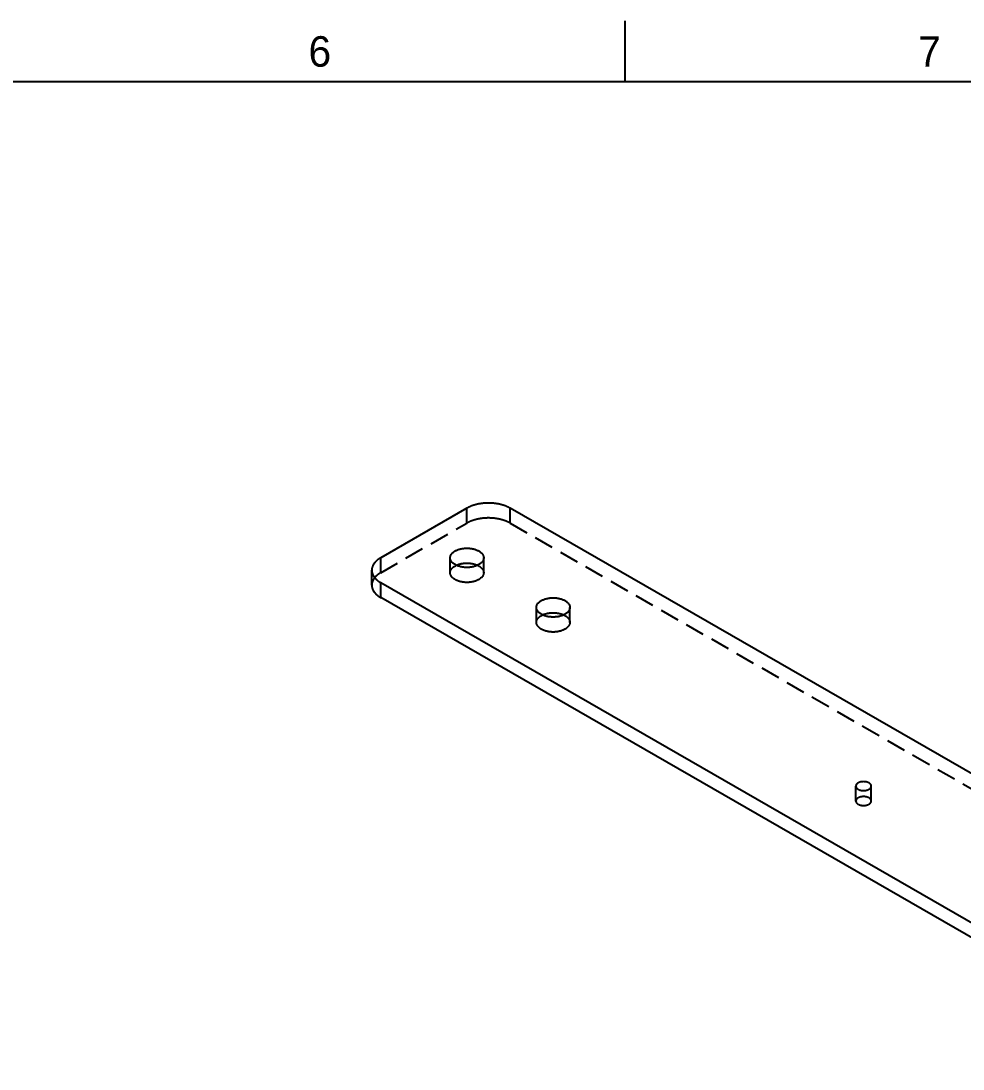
# Model space of a CAD drawing. Extents: x 0 to 840, y 0 to 594.
# Drawn here: x 531 to 685.5, y 412 to 584 of the extents above; entities that cross this region are included whole.
import ezdxf
from ezdxf.enums import TextEntityAlignment as Align

# ---------------------------------------------------------------- set-up
doc = ezdxf.new("R2010")
doc.units = 0
doc.linetypes.add('HIDDEN2', pattern=[4.7625, 3.175, -1.5875])
doc.layers.get('0').update_dxf_attribs({"linetype": 'CONTINUOUS'})
for name, color, linetype in [('BORDER', 7, 'CONTINUOUS'), ('TITLEBLOCK', 7, 'CONTINUOUS'), ('可視', 7, 'CONTINUOUS'), ('狭い可視', 7, 'CONTINUOUS'), ('狭い隠線', 7, 'HIDDEN2'), ('隠線処理', 7, 'HIDDEN2')]:
    doc.layers.add(name, color=color, linetype=linetype)
doc.styles.add('FUSIONTITLE', font='txt')

# ---------------------------------------------------------------- blocks, each defined once
blk = doc.blocks.new('CUSTOMOBJECTSINVIEWPORT7_0')
at = {"layer": '可視', "extrusion": (-0.707107, -0.407196, 0.578093)}
for p, q in [((604.157, 504.055), (590.015, 495.911)), ((745.579, 426.688), (611.228, 504.055)), ((588.551, 491.422), (588.551, 493.875)), ((590.015, 491.839), (724.366, 414.472)), ((724.366, 412.019), (590.015, 489.386))]:
    blk.add_line(p, q, dxfattribs=at)
at = {"layer": '可視'}
for points in [[(611.228, 504.055, 0), (611.185, 504.08, 0), (611.141, 504.104, 0), (611.096, 504.128, 0), (611.051, 504.152, 0), (611.005, 504.176, 0), (610.959, 504.199, 0), (610.912, 504.222, 0), (610.865, 504.245, 0), (610.817, 504.267, 0), (610.769, 504.289, 0), (610.72, 504.31, 0), (610.671, 504.332, 0), (610.622, 504.352, 0), (610.572, 504.373, 0), (610.522, 504.393, 0), (610.471, 504.413, 0), (610.42, 504.432, 0), (610.368, 504.451, 0), (610.316, 504.47, 0), (610.263, 504.488, 0), (610.211, 504.506, 0), (610.157, 504.524, 0), (610.104, 504.541, 0), (610.05, 504.558, 0), (609.996, 504.575, 0), (609.941, 504.591, 0), (609.886, 504.606, 0), (609.831, 504.622, 0), (609.775, 504.637, 0), (609.719, 504.651, 0), (609.663, 504.665, 0), (609.606, 504.679, 0), (609.549, 504.692, 0), (609.492, 504.705, 0), (609.435, 504.718, 0), (609.377, 504.73, 0), (609.319, 504.742, 0), (609.261, 504.753, 0), (609.203, 504.764, 0), (609.144, 504.774, 0), (609.085, 504.784, 0), (609.026, 504.794, 0), (608.967, 504.803, 0), (608.908, 504.812, 0), (608.848, 504.82, 0), (608.788, 504.828, 0), (608.728, 504.836, 0), (608.668, 504.843, 0), (608.608, 504.849, 0), (608.548, 504.856, 0), (608.487, 504.862, 0), (608.427, 504.867, 0), (608.366, 504.872, 0), (608.305, 504.876, 0), (608.244, 504.881, 0), (608.183, 504.884, 0), (608.122, 504.888, 0), (608.061, 504.89, 0), (608, 504.893, 0), (607.938, 504.895, 0), (607.877, 504.896, 0), (607.816, 504.897, 0), (607.754, 504.898, 0), (607.693, 504.898, 0), (607.632, 504.898, 0), (607.57, 504.897, 0), (607.509, 504.896, 0), (607.448, 504.895, 0), (607.386, 504.893, 0), (607.325, 504.89, 0), (607.264, 504.888, 0), (607.203, 504.884, 0), (607.142, 504.881, 0), (607.081, 504.876, 0), (607.02, 504.872, 0), (606.959, 504.867, 0), (606.899, 504.862, 0), (606.838, 504.856, 0), (606.778, 504.849, 0), (606.717, 504.843, 0), (606.657, 504.836, 0), (606.597, 504.828, 0), (606.538, 504.82, 0), (606.478, 504.812, 0), (606.419, 504.803, 0), (606.359, 504.794, 0), (606.3, 504.784, 0), (606.241, 504.774, 0), (606.183, 504.764, 0), (606.124, 504.753, 0), (606.066, 504.742, 0), (606.008, 504.73, 0), (605.951, 504.718, 0), (605.893, 504.705, 0), (605.836, 504.692, 0), (605.779, 504.679, 0), (605.723, 504.665, 0), (605.667, 504.651, 0), (605.611, 504.637, 0), (605.555, 504.622, 0), (605.5, 504.606, 0), (605.445, 504.591, 0), (605.39, 504.575, 0), (605.336, 504.558, 0), (605.282, 504.541, 0), (605.228, 504.524, 0), (605.175, 504.506, 0), (605.122, 504.488, 0), (605.07, 504.47, 0), (605.018, 504.451, 0), (604.966, 504.432, 0), (604.915, 504.413, 0), (604.864, 504.393, 0), (604.814, 504.373, 0), (604.764, 504.352, 0), (604.714, 504.332, 0), (604.665, 504.31, 0), (604.617, 504.289, 0), (604.569, 504.267, 0), (604.521, 504.245, 0), (604.474, 504.222, 0), (604.427, 504.199, 0), (604.381, 504.176, 0), (604.335, 504.152, 0), (604.29, 504.128, 0), (604.245, 504.104, 0), (604.201, 504.08, 0), (604.157, 504.055, 0)], [(606.102, 494.791, 0), (606.004, 494.737, 0), (605.902, 494.687, 0), (605.796, 494.639, 0), (605.685, 494.594, 0), (605.571, 494.553, 0), (605.454, 494.514, 0), (605.333, 494.479, 0), (605.21, 494.448, 0), (605.084, 494.42, 0), (604.956, 494.395, 0), (604.826, 494.375, 0), (604.694, 494.358, 0), (604.561, 494.344, 0), (604.427, 494.335, 0), (604.292, 494.329, 0), (604.157, 494.327, 0), (604.022, 494.329, 0), (603.888, 494.335, 0), (603.754, 494.344, 0), (603.621, 494.358, 0), (603.489, 494.375, 0), (603.359, 494.395, 0), (603.231, 494.42, 0), (603.105, 494.448, 0), (602.982, 494.479, 0), (602.861, 494.514, 0), (602.744, 494.553, 0), (602.63, 494.594, 0), (602.519, 494.639, 0), (602.413, 494.687, 0), (602.311, 494.737, 0), (602.213, 494.791, 0), (602.12, 494.847, 0), (602.032, 494.906, 0), (601.949, 494.968, 0), (601.871, 495.031, 0), (601.799, 495.097, 0), (601.732, 495.164, 0), (601.671, 495.234, 0), (601.617, 495.305, 0), (601.568, 495.377, 0), (601.526, 495.451, 0), (601.49, 495.526, 0), (601.46, 495.602, 0), (601.437, 495.679, 0), (601.421, 495.756, 0), (601.411, 495.833, 0), (601.407, 495.911, 0), (601.411, 495.989, 0), (601.421, 496.066, 0), (601.437, 496.143, 0), (601.46, 496.22, 0), (601.49, 496.296, 0), (601.526, 496.371, 0), (601.568, 496.444, 0), (601.617, 496.517, 0), (601.671, 496.588, 0), (601.732, 496.657, 0), (601.799, 496.725, 0), (601.871, 496.791, 0), (601.949, 496.854, 0), (602.032, 496.916, 0), (602.12, 496.974, 0), (602.213, 497.031, 0), (602.311, 497.084, 0), (602.413, 497.135, 0), (602.519, 497.183, 0), (602.63, 497.228, 0), (602.744, 497.269, 0), (602.861, 497.308, 0), (602.982, 497.342, 0), (603.105, 497.374, 0), (603.231, 497.402, 0), (603.359, 497.426, 0), (603.489, 497.447, 0), (603.621, 497.464, 0), (603.754, 497.477, 0), (603.888, 497.487, 0), (604.022, 497.493, 0), (604.157, 497.495, 0), (604.292, 497.493, 0), (604.427, 497.487, 0), (604.561, 497.477, 0), (604.694, 497.464, 0), (604.826, 497.447, 0), (604.956, 497.426, 0), (605.084, 497.402, 0), (605.21, 497.374, 0), (605.333, 497.342, 0), (605.454, 497.308, 0), (605.571, 497.269, 0), (605.685, 497.228, 0), (605.796, 497.183, 0), (605.902, 497.135, 0), (606.004, 497.084, 0), (606.102, 497.031, 0), (606.195, 496.974, 0), (606.283, 496.916, 0), (606.366, 496.854, 0), (606.444, 496.791, 0), (606.516, 496.725, 0), (606.583, 496.657, 0), (606.643, 496.588, 0), (606.698, 496.517, 0), (606.747, 496.444, 0), (606.789, 496.371, 0), (606.825, 496.296, 0), (606.855, 496.22, 0), (606.878, 496.143, 0), (606.894, 496.066, 0), (606.904, 495.989, 0), (606.907, 495.911, 0), (606.904, 495.833, 0), (606.894, 495.756, 0), (606.878, 495.679, 0), (606.855, 495.602, 0), (606.825, 495.526, 0), (606.789, 495.451, 0), (606.747, 495.377, 0), (606.698, 495.305, 0), (606.643, 495.234, 0), (606.583, 495.164, 0), (606.516, 495.097, 0), (606.444, 495.031, 0), (606.366, 494.968, 0), (606.283, 494.906, 0), (606.195, 494.847, 0), (606.102, 494.791, 0)], [(590.015, 495.911, 0), (589.972, 495.886, 0), (589.93, 495.86, 0), (589.887, 495.835, 0), (589.846, 495.809, 0), (589.805, 495.782, 0), (589.765, 495.756, 0), (589.725, 495.729, 0), (589.686, 495.702, 0), (589.647, 495.674, 0), (589.609, 495.646, 0), (589.572, 495.618, 0), (589.535, 495.59, 0), (589.498, 495.562, 0), (589.463, 495.533, 0), (589.428, 495.504, 0), (589.393, 495.475, 0), (589.36, 495.445, 0), (589.326, 495.415, 0), (589.294, 495.385, 0), (589.262, 495.355, 0), (589.231, 495.325, 0), (589.2, 495.294, 0), (589.17, 495.263, 0), (589.141, 495.232, 0), (589.113, 495.201, 0), (589.085, 495.169, 0), (589.057, 495.138, 0), (589.031, 495.106, 0), (589.005, 495.074, 0), (588.98, 495.042, 0), (588.955, 495.009, 0), (588.931, 494.977, 0), (588.908, 494.944, 0), (588.886, 494.911, 0), (588.864, 494.878, 0), (588.843, 494.845, 0), (588.823, 494.812, 0), (588.803, 494.778, 0), (588.784, 494.744, 0), (588.766, 494.711, 0), (588.749, 494.677, 0), (588.732, 494.643, 0), (588.716, 494.609, 0), (588.701, 494.575, 0), (588.686, 494.54, 0), (588.672, 494.506, 0), (588.659, 494.471, 0), (588.647, 494.437, 0), (588.635, 494.402, 0), (588.624, 494.367, 0), (588.614, 494.332, 0), (588.605, 494.297, 0), (588.596, 494.262, 0), (588.588, 494.227, 0), (588.581, 494.192, 0), (588.575, 494.157, 0), (588.569, 494.122, 0), (588.564, 494.087, 0), (588.56, 494.051, 0), (588.557, 494.016, 0), (588.554, 493.981, 0), (588.552, 493.946, 0), (588.551, 493.91, 0), (588.551, 493.875, 0), (588.551, 493.84, 0), (588.552, 493.804, 0), (588.554, 493.769, 0), (588.557, 493.734, 0), (588.56, 493.698, 0), (588.564, 493.663, 0), (588.569, 493.628, 0), (588.575, 493.593, 0), (588.581, 493.558, 0), (588.588, 493.522, 0), (588.596, 493.487, 0), (588.605, 493.452, 0), (588.614, 493.418, 0), (588.624, 493.383, 0), (588.635, 493.348, 0), (588.647, 493.313, 0), (588.659, 493.279, 0), (588.672, 493.244, 0), (588.686, 493.21, 0), (588.701, 493.175, 0), (588.716, 493.141, 0), (588.732, 493.107, 0), (588.749, 493.073, 0), (588.766, 493.039, 0), (588.784, 493.005, 0), (588.803, 492.972, 0), (588.823, 492.938, 0), (588.843, 492.905, 0), (588.864, 492.872, 0), (588.886, 492.839, 0), (588.908, 492.806, 0), (588.931, 492.773, 0), (588.955, 492.74, 0), (588.98, 492.708, 0), (589.005, 492.676, 0), (589.031, 492.644, 0), (589.057, 492.612, 0), (589.085, 492.58, 0), (589.113, 492.549, 0), (589.141, 492.518, 0), (589.17, 492.487, 0), (589.2, 492.456, 0), (589.231, 492.425, 0), (589.262, 492.395, 0), (589.294, 492.364, 0), (589.326, 492.334, 0), (589.36, 492.305, 0), (589.393, 492.275, 0), (589.428, 492.246, 0), (589.463, 492.217, 0), (589.498, 492.188, 0), (589.535, 492.16, 0), (589.572, 492.131, 0), (589.609, 492.103, 0), (589.647, 492.076, 0), (589.686, 492.048, 0), (589.725, 492.021, 0), (589.765, 491.994, 0), (589.805, 491.968, 0), (589.846, 491.941, 0), (589.887, 491.915, 0), (589.93, 491.89, 0), (589.972, 491.864, 0), (590.015, 491.839, 0)], [(602.417, 494.685, 0), (602.44, 494.695, 0), (602.463, 494.706, 0), (602.487, 494.716, 0), (602.51, 494.726, 0), (602.534, 494.736, 0), (602.558, 494.746, 0), (602.582, 494.756, 0), (602.606, 494.766, 0), (602.63, 494.775, 0), (602.655, 494.785, 0), (602.68, 494.794, 0), (602.704, 494.803, 0), (602.73, 494.812, 0), (602.755, 494.82, 0), (602.78, 494.829, 0), (602.806, 494.837, 0), (602.831, 494.846, 0), (602.857, 494.854, 0), (602.883, 494.862, 0), (602.91, 494.869, 0), (602.936, 494.877, 0), (602.962, 494.885, 0), (602.989, 494.892, 0), (603.016, 494.899, 0), (603.042, 494.906, 0), (603.069, 494.913, 0), (603.096, 494.919, 0), (603.124, 494.926, 0), (603.151, 494.932, 0), (603.178, 494.938, 0), (603.206, 494.944, 0), (603.234, 494.95, 0), (603.261, 494.955, 0), (603.289, 494.961, 0), (603.317, 494.966, 0), (603.345, 494.971, 0), (603.374, 494.976, 0), (603.402, 494.981, 0), (603.43, 494.985, 0), (603.459, 494.99, 0), (603.487, 494.994, 0), (603.516, 494.998, 0), (603.544, 495.002, 0), (603.573, 495.006, 0), (603.602, 495.009, 0), (603.631, 495.013, 0), (603.66, 495.016, 0), (603.689, 495.019, 0), (603.718, 495.021, 0), (603.747, 495.024, 0), (603.776, 495.027, 0), (603.805, 495.029, 0), (603.834, 495.031, 0), (603.864, 495.033, 0), (603.893, 495.035, 0), (603.922, 495.036, 0), (603.952, 495.037, 0), (603.981, 495.039, 0), (604.01, 495.04, 0), (604.04, 495.04, 0), (604.069, 495.041, 0), (604.098, 495.041, 0), (604.128, 495.042, 0), (604.157, 495.042, 0), (604.187, 495.042, 0), (604.216, 495.041, 0), (604.246, 495.041, 0), (604.275, 495.04, 0), (604.304, 495.04, 0), (604.334, 495.039, 0), (604.363, 495.037, 0), (604.393, 495.036, 0), (604.422, 495.035, 0), (604.451, 495.033, 0), (604.48, 495.031, 0), (604.51, 495.029, 0), (604.539, 495.027, 0), (604.568, 495.024, 0), (604.597, 495.021, 0), (604.626, 495.019, 0), (604.655, 495.016, 0), (604.684, 495.013, 0), (604.713, 495.009, 0), (604.742, 495.006, 0), (604.77, 495.002, 0), (604.799, 494.998, 0), (604.828, 494.994, 0), (604.856, 494.99, 0), (604.885, 494.985, 0), (604.913, 494.981, 0), (604.941, 494.976, 0), (604.969, 494.971, 0), (604.997, 494.966, 0), (605.025, 494.961, 0), (605.053, 494.955, 0), (605.081, 494.95, 0), (605.109, 494.944, 0), (605.136, 494.938, 0), (605.164, 494.932, 0), (605.191, 494.926, 0), (605.218, 494.919, 0), (605.245, 494.913, 0), (605.272, 494.906, 0), (605.299, 494.899, 0), (605.326, 494.892, 0), (605.352, 494.885, 0), (605.379, 494.877, 0), (605.405, 494.869, 0), (605.431, 494.862, 0), (605.457, 494.854, 0), (605.483, 494.846, 0), (605.509, 494.837, 0), (605.535, 494.829, 0), (605.56, 494.82, 0), (605.585, 494.812, 0), (605.61, 494.803, 0), (605.635, 494.794, 0), (605.66, 494.785, 0), (605.684, 494.775, 0), (605.709, 494.766, 0), (605.733, 494.756, 0), (605.757, 494.746, 0), (605.781, 494.736, 0), (605.805, 494.726, 0), (605.828, 494.716, 0), (605.851, 494.706, 0), (605.874, 494.695, 0), (605.897, 494.685, 0)], [(588.551, 491.422, 0), (588.551, 491.405, 0), (588.551, 491.387, 0), (588.552, 491.369, 0), (588.552, 491.352, 0), (588.553, 491.334, 0), (588.554, 491.316, 0), (588.555, 491.299, 0), (588.557, 491.281, 0), (588.558, 491.263, 0), (588.56, 491.246, 0), (588.562, 491.228, 0), (588.564, 491.21, 0), (588.567, 491.193, 0), (588.569, 491.175, 0), (588.572, 491.158, 0), (588.575, 491.14, 0), (588.578, 491.122, 0), (588.581, 491.105, 0), (588.585, 491.087, 0), (588.588, 491.07, 0), (588.592, 491.052, 0), (588.596, 491.035, 0), (588.6, 491.017, 0), (588.605, 491, 0), (588.609, 490.982, 0), (588.614, 490.965, 0), (588.619, 490.947, 0), (588.624, 490.93, 0), (588.63, 490.913, 0), (588.635, 490.895, 0), (588.641, 490.878, 0), (588.647, 490.861, 0), (588.653, 490.843, 0), (588.659, 490.826, 0), (588.666, 490.809, 0), (588.672, 490.791, 0), (588.679, 490.774, 0), (588.686, 490.757, 0), (588.693, 490.74, 0), (588.701, 490.723, 0), (588.708, 490.706, 0), (588.716, 490.688, 0), (588.724, 490.671, 0), (588.732, 490.654, 0), (588.74, 490.637, 0), (588.749, 490.62, 0), (588.757, 490.603, 0), (588.766, 490.586, 0), (588.775, 490.57, 0), (588.784, 490.553, 0), (588.794, 490.536, 0), (588.803, 490.519, 0), (588.813, 490.502, 0), (588.823, 490.486, 0), (588.833, 490.469, 0), (588.843, 490.452, 0), (588.853, 490.436, 0), (588.864, 490.419, 0), (588.875, 490.403, 0), (588.886, 490.386, 0), (588.897, 490.37, 0), (588.908, 490.353, 0), (588.92, 490.337, 0), (588.931, 490.32, 0), (588.943, 490.304, 0), (588.955, 490.288, 0), (588.967, 490.272, 0), (588.98, 490.255, 0), (588.992, 490.239, 0), (589.005, 490.223, 0), (589.018, 490.207, 0), (589.031, 490.191, 0), (589.044, 490.175, 0), (589.057, 490.159, 0), (589.071, 490.143, 0), (589.085, 490.128, 0), (589.099, 490.112, 0), (589.113, 490.096, 0), (589.127, 490.081, 0), (589.141, 490.065, 0), (589.156, 490.049, 0), (589.17, 490.034, 0), (589.185, 490.018, 0), (589.2, 490.003, 0), (589.216, 489.988, 0), (589.231, 489.972, 0), (589.246, 489.957, 0), (589.262, 489.942, 0), (589.278, 489.927, 0), (589.294, 489.912, 0), (589.31, 489.897, 0), (589.326, 489.882, 0), (589.343, 489.867, 0), (589.36, 489.852, 0), (589.376, 489.837, 0), (589.393, 489.823, 0), (589.411, 489.808, 0), (589.428, 489.793, 0), (589.445, 489.779, 0), (589.463, 489.764, 0), (589.481, 489.75, 0), (589.498, 489.736, 0), (589.517, 489.721, 0), (589.535, 489.707, 0), (589.553, 489.693, 0), (589.572, 489.679, 0), (589.59, 489.665, 0), (589.609, 489.651, 0), (589.628, 489.637, 0), (589.647, 489.623, 0), (589.666, 489.609, 0), (589.686, 489.596, 0), (589.705, 489.582, 0), (589.725, 489.568, 0), (589.745, 489.555, 0), (589.765, 489.542, 0), (589.785, 489.528, 0), (589.805, 489.515, 0), (589.825, 489.502, 0), (589.846, 489.489, 0), (589.867, 489.476, 0), (589.887, 489.463, 0), (589.908, 489.45, 0), (589.93, 489.437, 0), (589.951, 489.424, 0), (589.972, 489.411, 0), (589.994, 489.399, 0), (590.015, 489.386, 0)], [(620.244, 486.647, 0), (620.146, 486.594, 0), (620.044, 486.543, 0), (619.938, 486.495, 0), (619.827, 486.45, 0), (619.713, 486.409, 0), (619.596, 486.37, 0), (619.475, 486.335, 0), (619.352, 486.304, 0), (619.226, 486.276, 0), (619.098, 486.252, 0), (618.968, 486.231, 0), (618.836, 486.214, 0), (618.703, 486.2, 0), (618.569, 486.191, 0), (618.434, 486.185, 0), (618.299, 486.183, 0), (618.165, 486.185, 0), (618.03, 486.191, 0), (617.896, 486.2, 0), (617.763, 486.214, 0), (617.631, 486.231, 0), (617.501, 486.252, 0), (617.373, 486.276, 0), (617.247, 486.304, 0), (617.124, 486.335, 0), (617.003, 486.37, 0), (616.886, 486.409, 0), (616.772, 486.45, 0), (616.661, 486.495, 0), (616.555, 486.543, 0), (616.453, 486.594, 0), (616.355, 486.647, 0), (616.262, 486.703, 0), (616.174, 486.762, 0), (616.091, 486.824, 0), (616.013, 486.887, 0), (615.941, 486.953, 0), (615.874, 487.02, 0), (615.814, 487.09, 0), (615.759, 487.161, 0), (615.71, 487.233, 0), (615.668, 487.307, 0), (615.632, 487.382, 0), (615.602, 487.458, 0), (615.579, 487.535, 0), (615.563, 487.612, 0), (615.553, 487.689, 0), (615.549, 487.767, 0), (615.553, 487.845, 0), (615.563, 487.922, 0), (615.579, 487.999, 0), (615.602, 488.076, 0), (615.632, 488.152, 0), (615.668, 488.227, 0), (615.71, 488.3, 0), (615.759, 488.373, 0), (615.814, 488.444, 0), (615.874, 488.513, 0), (615.941, 488.581, 0), (616.013, 488.647, 0), (616.091, 488.71, 0), (616.174, 488.772, 0), (616.262, 488.83, 0), (616.355, 488.887, 0), (616.453, 488.94, 0), (616.555, 488.991, 0), (616.661, 489.039, 0), (616.772, 489.084, 0), (616.886, 489.125, 0), (617.003, 489.164, 0), (617.124, 489.199, 0), (617.247, 489.23, 0), (617.373, 489.258, 0), (617.501, 489.282, 0), (617.631, 489.303, 0), (617.763, 489.32, 0), (617.896, 489.333, 0), (618.03, 489.343, 0), (618.165, 489.349, 0), (618.299, 489.351, 0), (618.434, 489.349, 0), (618.569, 489.343, 0), (618.703, 489.333, 0), (618.836, 489.32, 0), (618.968, 489.303, 0), (619.098, 489.282, 0), (619.226, 489.258, 0), (619.352, 489.23, 0), (619.475, 489.199, 0), (619.596, 489.164, 0), (619.713, 489.125, 0), (619.827, 489.084, 0), (619.938, 489.039, 0), (620.044, 488.991, 0), (620.146, 488.94, 0), (620.244, 488.887, 0), (620.337, 488.83, 0), (620.425, 488.772, 0), (620.508, 488.71, 0), (620.586, 488.647, 0), (620.658, 488.581, 0), (620.725, 488.513, 0), (620.785, 488.444, 0), (620.84, 488.373, 0), (620.889, 488.3, 0), (620.931, 488.227, 0), (620.967, 488.152, 0), (620.997, 488.076, 0), (621.02, 487.999, 0), (621.036, 487.922, 0), (621.046, 487.845, 0), (621.049, 487.767, 0), (621.046, 487.689, 0), (621.036, 487.612, 0), (621.02, 487.535, 0), (620.997, 487.458, 0), (620.967, 487.382, 0), (620.931, 487.307, 0), (620.889, 487.233, 0), (620.84, 487.161, 0), (620.785, 487.09, 0), (620.725, 487.02, 0), (620.658, 486.953, 0), (620.586, 486.887, 0), (620.508, 486.824, 0), (620.425, 486.762, 0), (620.337, 486.703, 0), (620.244, 486.647, 0)], [(616.56, 486.541, 0), (616.582, 486.551, 0), (616.605, 486.562, 0), (616.629, 486.572, 0), (616.652, 486.582, 0), (616.676, 486.592, 0), (616.7, 486.602, 0), (616.724, 486.612, 0), (616.748, 486.622, 0), (616.772, 486.631, 0), (616.797, 486.641, 0), (616.822, 486.65, 0), (616.847, 486.659, 0), (616.872, 486.668, 0), (616.897, 486.676, 0), (616.922, 486.685, 0), (616.948, 486.693, 0), (616.974, 486.702, 0), (616.999, 486.71, 0), (617.025, 486.718, 0), (617.052, 486.726, 0), (617.078, 486.733, 0), (617.104, 486.741, 0), (617.131, 486.748, 0), (617.158, 486.755, 0), (617.185, 486.762, 0), (617.212, 486.769, 0), (617.239, 486.775, 0), (617.266, 486.782, 0), (617.293, 486.788, 0), (617.321, 486.794, 0), (617.348, 486.8, 0), (617.376, 486.806, 0), (617.404, 486.812, 0), (617.432, 486.817, 0), (617.459, 486.822, 0), (617.488, 486.827, 0), (617.516, 486.832, 0), (617.544, 486.837, 0), (617.572, 486.842, 0), (617.601, 486.846, 0), (617.629, 486.85, 0), (617.658, 486.854, 0), (617.687, 486.858, 0), (617.715, 486.862, 0), (617.744, 486.865, 0), (617.773, 486.869, 0), (617.802, 486.872, 0), (617.831, 486.875, 0), (617.86, 486.878, 0), (617.889, 486.88, 0), (617.918, 486.883, 0), (617.947, 486.885, 0), (617.976, 486.887, 0), (618.006, 486.889, 0), (618.035, 486.891, 0), (618.064, 486.892, 0), (618.094, 486.894, 0), (618.123, 486.895, 0), (618.152, 486.896, 0), (618.182, 486.896, 0), (618.211, 486.897, 0), (618.241, 486.898, 0), (618.27, 486.898, 0), (618.299, 486.898, 0), (618.329, 486.898, 0), (618.358, 486.898, 0), (618.388, 486.897, 0), (618.417, 486.896, 0), (618.447, 486.896, 0), (618.476, 486.895, 0), (618.505, 486.894, 0), (618.535, 486.892, 0), (618.564, 486.891, 0), (618.593, 486.889, 0), (618.623, 486.887, 0), (618.652, 486.885, 0), (618.681, 486.883, 0), (618.71, 486.88, 0), (618.739, 486.878, 0), (618.768, 486.875, 0), (618.797, 486.872, 0), (618.826, 486.869, 0), (618.855, 486.865, 0), (618.884, 486.862, 0), (618.912, 486.858, 0), (618.941, 486.854, 0), (618.97, 486.85, 0), (618.998, 486.846, 0), (619.027, 486.842, 0), (619.055, 486.837, 0), (619.083, 486.832, 0), (619.111, 486.827, 0), (619.14, 486.822, 0), (619.167, 486.817, 0), (619.195, 486.812, 0), (619.223, 486.806, 0), (619.251, 486.8, 0), (619.278, 486.794, 0), (619.306, 486.788, 0), (619.333, 486.782, 0), (619.36, 486.775, 0), (619.387, 486.769, 0), (619.414, 486.762, 0), (619.441, 486.755, 0), (619.468, 486.748, 0), (619.495, 486.741, 0), (619.521, 486.733, 0), (619.547, 486.726, 0), (619.574, 486.718, 0), (619.6, 486.71, 0), (619.625, 486.702, 0), (619.651, 486.693, 0), (619.677, 486.685, 0), (619.702, 486.676, 0), (619.727, 486.668, 0), (619.752, 486.659, 0), (619.777, 486.65, 0), (619.802, 486.641, 0), (619.827, 486.631, 0), (619.851, 486.622, 0), (619.875, 486.612, 0), (619.899, 486.602, 0), (619.923, 486.592, 0), (619.947, 486.582, 0), (619.97, 486.572, 0), (619.994, 486.562, 0), (620.017, 486.551, 0), (620.039, 486.541, 0)], [(668.317, 458.964, 0), (668.274, 458.938, 0), (668.234, 458.911, 0), (668.196, 458.883, 0), (668.16, 458.853, 0), (668.127, 458.823, 0), (668.096, 458.792, 0), (668.068, 458.76, 0), (668.043, 458.728, 0), (668.021, 458.694, 0), (668.001, 458.66, 0), (667.985, 458.626, 0), (667.971, 458.591, 0), (667.96, 458.556, 0), (667.953, 458.52, 0), (667.948, 458.485, 0), (667.947, 458.449, 0), (667.948, 458.413, 0), (667.953, 458.378, 0), (667.96, 458.342, 0), (667.971, 458.307, 0), (667.985, 458.272, 0), (668.001, 458.237, 0), (668.021, 458.204, 0), (668.043, 458.17, 0), (668.068, 458.138, 0), (668.096, 458.106, 0), (668.127, 458.075, 0), (668.16, 458.044, 0), (668.196, 458.015, 0), (668.234, 457.987, 0), (668.274, 457.96, 0), (668.317, 457.934, 0), (668.362, 457.909, 0), (668.409, 457.886, 0), (668.458, 457.864, 0), (668.509, 457.843, 0), (668.561, 457.824, 0), (668.615, 457.807, 0), (668.671, 457.791, 0), (668.727, 457.776, 0), (668.785, 457.763, 0), (668.844, 457.752, 0), (668.904, 457.743, 0), (668.964, 457.735, 0), (669.026, 457.729, 0), (669.087, 457.724, 0), (669.149, 457.722, 0), (669.211, 457.721, 0), (669.273, 457.722, 0), (669.335, 457.724, 0), (669.397, 457.729, 0), (669.458, 457.735, 0), (669.518, 457.743, 0), (669.578, 457.752, 0), (669.637, 457.763, 0), (669.695, 457.776, 0), (669.752, 457.791, 0), (669.807, 457.807, 0), (669.861, 457.824, 0), (669.914, 457.843, 0), (669.964, 457.864, 0), (670.013, 457.886, 0), (670.06, 457.909, 0), (670.105, 457.934, 0), (670.148, 457.96, 0), (670.189, 457.987, 0), (670.227, 458.015, 0), (670.263, 458.044, 0), (670.296, 458.075, 0), (670.326, 458.106, 0), (670.354, 458.138, 0), (670.379, 458.17, 0), (670.402, 458.204, 0), (670.421, 458.237, 0), (670.438, 458.272, 0), (670.451, 458.307, 0), (670.462, 458.342, 0), (670.47, 458.378, 0), (670.474, 458.413, 0), (670.476, 458.449, 0), (670.474, 458.485, 0), (670.47, 458.52, 0), (670.462, 458.556, 0), (670.451, 458.591, 0), (670.438, 458.626, 0), (670.421, 458.66, 0), (670.402, 458.694, 0), (670.379, 458.728, 0), (670.354, 458.76, 0), (670.326, 458.792, 0), (670.296, 458.823, 0), (670.263, 458.853, 0), (670.227, 458.883, 0), (670.189, 458.911, 0), (670.148, 458.938, 0), (670.105, 458.964, 0), (670.06, 458.988, 0), (670.013, 459.012, 0), (669.964, 459.034, 0), (669.914, 459.054, 0), (669.861, 459.073, 0), (669.807, 459.091, 0), (669.752, 459.107, 0), (669.695, 459.122, 0), (669.637, 459.134, 0), (669.578, 459.146, 0), (669.518, 459.155, 0), (669.458, 459.163, 0), (669.397, 459.169, 0), (669.335, 459.174, 0), (669.273, 459.176, 0), (669.211, 459.177, 0), (669.149, 459.176, 0), (669.087, 459.174, 0), (669.026, 459.169, 0), (668.964, 459.163, 0), (668.904, 459.155, 0), (668.844, 459.146, 0), (668.785, 459.134, 0), (668.727, 459.122, 0), (668.671, 459.107, 0), (668.615, 459.091, 0), (668.561, 459.073, 0), (668.509, 459.054, 0), (668.458, 459.034, 0), (668.409, 459.012, 0), (668.362, 458.988, 0), (668.317, 458.964, 0)]]:
    blk.add_polyline3d(points, dxfattribs=at)
at = {"layer": '狭い可視', "extrusion": (-0.707107, -0.407196, 0.578093)}
blk.add_line((590.015, 489.386), (590.015, 491.839), dxfattribs=at)
at = {"layer": '狭い隠線', "extrusion": (-0.707107, -0.407196, 0.578093)}
for p, q in [((604.157, 501.602), (604.157, 504.055)), ((611.228, 501.602), (611.228, 504.055)), ((590.015, 493.458), (590.015, 495.911))]:
    blk.add_line(p, q, dxfattribs=at)
at = {"layer": '隠線処理', "extrusion": (-0.707107, -0.407196, 0.578093)}
for p, q in [((590.015, 493.458), (604.157, 501.602)), ((611.228, 501.602), (745.579, 424.235)), ((601.407, 493.458), (601.407, 495.911)), ((606.907, 493.458), (606.907, 495.911)), ((615.549, 485.314), (615.549, 487.767)), ((621.049, 485.314), (621.049, 487.767)), ((667.947, 455.996), (667.947, 458.449)), ((670.476, 455.996), (670.476, 458.449))]:
    blk.add_line(p, q, dxfattribs=at)
at = {"layer": '隠線処理'}
for points in [[(611.228, 501.602, 0), (611.185, 501.627, 0), (611.141, 501.652, 0), (611.096, 501.676, 0), (611.051, 501.7, 0), (611.005, 501.723, 0), (610.959, 501.746, 0), (610.912, 501.769, 0), (610.865, 501.792, 0), (610.817, 501.814, 0), (610.769, 501.836, 0), (610.72, 501.858, 0), (610.671, 501.879, 0), (610.622, 501.9, 0), (610.572, 501.92, 0), (610.522, 501.94, 0), (610.471, 501.96, 0), (610.42, 501.98, 0), (610.368, 501.999, 0), (610.316, 502.017, 0), (610.263, 502.036, 0), (610.211, 502.054, 0), (610.157, 502.071, 0), (610.104, 502.089, 0), (610.05, 502.106, 0), (609.996, 502.122, 0), (609.941, 502.138, 0), (609.886, 502.154, 0), (609.831, 502.169, 0), (609.775, 502.184, 0), (609.719, 502.198, 0), (609.663, 502.213, 0), (609.606, 502.226, 0), (609.549, 502.24, 0), (609.492, 502.253, 0), (609.435, 502.265, 0), (609.377, 502.277, 0), (609.319, 502.289, 0), (609.261, 502.3, 0), (609.203, 502.311, 0), (609.144, 502.322, 0), (609.085, 502.332, 0), (609.026, 502.341, 0), (608.967, 502.35, 0), (608.908, 502.359, 0), (608.848, 502.368, 0), (608.788, 502.376, 0), (608.728, 502.383, 0), (608.668, 502.39, 0), (608.608, 502.397, 0), (608.548, 502.403, 0), (608.487, 502.409, 0), (608.427, 502.414, 0), (608.366, 502.419, 0), (608.305, 502.424, 0), (608.244, 502.428, 0), (608.183, 502.432, 0), (608.122, 502.435, 0), (608.061, 502.438, 0), (608, 502.44, 0), (607.938, 502.442, 0), (607.877, 502.444, 0), (607.816, 502.445, 0), (607.754, 502.445, 0), (607.693, 502.445, 0), (607.632, 502.445, 0), (607.57, 502.445, 0), (607.509, 502.444, 0), (607.448, 502.442, 0), (607.386, 502.44, 0), (607.325, 502.438, 0), (607.264, 502.435, 0), (607.203, 502.432, 0), (607.142, 502.428, 0), (607.081, 502.424, 0), (607.02, 502.419, 0), (606.959, 502.414, 0), (606.899, 502.409, 0), (606.838, 502.403, 0), (606.778, 502.397, 0), (606.717, 502.39, 0), (606.657, 502.383, 0), (606.597, 502.376, 0), (606.538, 502.368, 0), (606.478, 502.359, 0), (606.419, 502.35, 0), (606.359, 502.341, 0), (606.3, 502.332, 0), (606.241, 502.322, 0), (606.183, 502.311, 0), (606.124, 502.3, 0), (606.066, 502.289, 0), (606.008, 502.277, 0), (605.951, 502.265, 0), (605.893, 502.253, 0), (605.836, 502.24, 0), (605.779, 502.226, 0), (605.723, 502.213, 0), (605.667, 502.198, 0), (605.611, 502.184, 0), (605.555, 502.169, 0), (605.5, 502.154, 0), (605.445, 502.138, 0), (605.39, 502.122, 0), (605.336, 502.106, 0), (605.282, 502.089, 0), (605.228, 502.071, 0), (605.175, 502.054, 0), (605.122, 502.036, 0), (605.07, 502.017, 0), (605.018, 501.999, 0), (604.966, 501.98, 0), (604.915, 501.96, 0), (604.864, 501.94, 0), (604.814, 501.92, 0), (604.764, 501.9, 0), (604.714, 501.879, 0), (604.665, 501.858, 0), (604.617, 501.836, 0), (604.569, 501.814, 0), (604.521, 501.792, 0), (604.474, 501.769, 0), (604.427, 501.746, 0), (604.381, 501.723, 0), (604.335, 501.7, 0), (604.29, 501.676, 0), (604.245, 501.652, 0), (604.201, 501.627, 0), (604.157, 501.602, 0)], [(605.897, 494.685, 0), (605.978, 494.645, 0), (606.056, 494.604, 0), (606.131, 494.561, 0), (606.203, 494.517, 0), (606.272, 494.471, 0), (606.338, 494.423, 0), (606.4, 494.375, 0), (606.46, 494.324, 0), (606.516, 494.273, 0), (606.568, 494.22, 0), (606.617, 494.166, 0), (606.663, 494.111, 0), (606.704, 494.056, 0), (606.742, 493.999, 0), (606.776, 493.941, 0), (606.807, 493.883, 0), (606.833, 493.824, 0), (606.855, 493.765, 0), (606.874, 493.705, 0), (606.888, 493.645, 0), (606.899, 493.584, 0), (606.905, 493.524, 0), (606.907, 493.463, 0), (606.906, 493.402, 0), (606.9, 493.341, 0), (606.89, 493.281, 0), (606.876, 493.221, 0), (606.858, 493.161, 0), (606.837, 493.101, 0), (606.811, 493.042, 0), (606.781, 492.984, 0), (606.748, 492.926, 0), (606.71, 492.869, 0), (606.669, 492.814, 0), (606.624, 492.758, 0), (606.576, 492.704, 0), (606.524, 492.652, 0), (606.468, 492.6, 0), (606.409, 492.549, 0), (606.347, 492.5, 0), (606.282, 492.453, 0), (606.213, 492.406, 0), (606.142, 492.362, 0), (606.067, 492.319, 0), (605.99, 492.277, 0), (605.91, 492.238, 0), (605.827, 492.2, 0), (605.742, 492.164, 0), (605.655, 492.13, 0), (605.565, 492.098, 0), (605.473, 492.068, 0), (605.38, 492.04, 0), (605.284, 492.014, 0), (605.187, 491.99, 0), (605.089, 491.968, 0), (604.989, 491.949, 0), (604.887, 491.931, 0), (604.785, 491.916, 0), (604.682, 491.904, 0), (604.578, 491.893, 0), (604.473, 491.885, 0), (604.368, 491.879, 0), (604.263, 491.876, 0), (604.157, 491.875, 0), (604.052, 491.876, 0), (603.946, 491.879, 0), (603.841, 491.885, 0), (603.737, 491.893, 0), (603.633, 491.904, 0), (603.53, 491.916, 0), (603.427, 491.931, 0), (603.326, 491.949, 0), (603.226, 491.968, 0), (603.128, 491.99, 0), (603.03, 492.014, 0), (602.935, 492.04, 0), (602.841, 492.068, 0), (602.75, 492.098, 0), (602.66, 492.13, 0), (602.573, 492.164, 0), (602.488, 492.2, 0), (602.405, 492.238, 0), (602.325, 492.277, 0), (602.248, 492.319, 0), (602.173, 492.362, 0), (602.101, 492.406, 0), (602.033, 492.453, 0), (601.967, 492.5, 0), (601.905, 492.549, 0), (601.846, 492.6, 0), (601.791, 492.652, 0), (601.739, 492.704, 0), (601.69, 492.758, 0), (601.646, 492.814, 0), (601.604, 492.869, 0), (601.567, 492.926, 0), (601.534, 492.984, 0), (601.504, 493.042, 0), (601.478, 493.101, 0), (601.456, 493.161, 0), (601.438, 493.221, 0), (601.425, 493.281, 0), (601.415, 493.341, 0), (601.409, 493.402, 0), (601.407, 493.463, 0), (601.41, 493.524, 0), (601.416, 493.584, 0), (601.427, 493.645, 0), (601.441, 493.705, 0), (601.459, 493.765, 0), (601.482, 493.824, 0), (601.508, 493.883, 0), (601.538, 493.941, 0), (601.573, 493.999, 0), (601.61, 494.056, 0), (601.652, 494.111, 0), (601.698, 494.166, 0), (601.747, 494.22, 0), (601.799, 494.273, 0), (601.855, 494.324, 0), (601.914, 494.375, 0), (601.977, 494.423, 0), (602.043, 494.471, 0), (602.112, 494.517, 0), (602.184, 494.561, 0), (602.259, 494.604, 0), (602.337, 494.645, 0), (602.417, 494.685, 0)], [(590.015, 493.458, 0), (589.994, 493.446, 0), (589.972, 493.433, 0), (589.951, 493.42, 0), (589.93, 493.408, 0), (589.908, 493.395, 0), (589.887, 493.382, 0), (589.867, 493.369, 0), (589.846, 493.356, 0), (589.825, 493.343, 0), (589.805, 493.33, 0), (589.785, 493.316, 0), (589.765, 493.303, 0), (589.745, 493.29, 0), (589.725, 493.276, 0), (589.705, 493.262, 0), (589.686, 493.249, 0), (589.666, 493.235, 0), (589.647, 493.221, 0), (589.628, 493.208, 0), (589.609, 493.194, 0), (589.59, 493.18, 0), (589.572, 493.166, 0), (589.553, 493.152, 0), (589.535, 493.137, 0), (589.517, 493.123, 0), (589.498, 493.109, 0), (589.481, 493.095, 0), (589.463, 493.08, 0), (589.445, 493.066, 0), (589.428, 493.051, 0), (589.411, 493.037, 0), (589.393, 493.022, 0), (589.376, 493.007, 0), (589.36, 492.992, 0), (589.343, 492.978, 0), (589.326, 492.963, 0), (589.31, 492.948, 0), (589.294, 492.933, 0), (589.278, 492.918, 0), (589.262, 492.903, 0), (589.246, 492.887, 0), (589.231, 492.872, 0), (589.216, 492.857, 0), (589.2, 492.841, 0), (589.185, 492.826, 0), (589.17, 492.811, 0), (589.156, 492.795, 0), (589.141, 492.78, 0), (589.127, 492.764, 0), (589.113, 492.748, 0), (589.099, 492.733, 0), (589.085, 492.717, 0), (589.071, 492.701, 0), (589.057, 492.685, 0), (589.044, 492.669, 0), (589.031, 492.653, 0), (589.018, 492.637, 0), (589.005, 492.621, 0), (588.992, 492.605, 0), (588.98, 492.589, 0), (588.967, 492.573, 0), (588.955, 492.557, 0), (588.943, 492.54, 0), (588.931, 492.524, 0), (588.92, 492.508, 0), (588.908, 492.491, 0), (588.897, 492.475, 0), (588.886, 492.459, 0), (588.875, 492.442, 0), (588.864, 492.425, 0), (588.853, 492.409, 0), (588.843, 492.392, 0), (588.833, 492.376, 0), (588.823, 492.359, 0), (588.813, 492.342, 0), (588.803, 492.325, 0), (588.794, 492.309, 0), (588.784, 492.292, 0), (588.775, 492.275, 0), (588.766, 492.258, 0), (588.757, 492.241, 0), (588.749, 492.224, 0), (588.74, 492.207, 0), (588.732, 492.19, 0), (588.724, 492.173, 0), (588.716, 492.156, 0), (588.708, 492.139, 0), (588.701, 492.122, 0), (588.693, 492.105, 0), (588.686, 492.088, 0), (588.679, 492.07, 0), (588.672, 492.053, 0), (588.666, 492.036, 0), (588.659, 492.019, 0), (588.653, 492.001, 0), (588.647, 491.984, 0), (588.641, 491.967, 0), (588.635, 491.949, 0), (588.63, 491.932, 0), (588.624, 491.915, 0), (588.619, 491.897, 0), (588.614, 491.88, 0), (588.609, 491.862, 0), (588.605, 491.845, 0), (588.6, 491.827, 0), (588.596, 491.81, 0), (588.592, 491.792, 0), (588.588, 491.775, 0), (588.585, 491.757, 0), (588.581, 491.74, 0), (588.578, 491.722, 0), (588.575, 491.704, 0), (588.572, 491.687, 0), (588.569, 491.669, 0), (588.567, 491.652, 0), (588.564, 491.634, 0), (588.562, 491.616, 0), (588.56, 491.599, 0), (588.558, 491.581, 0), (588.557, 491.564, 0), (588.555, 491.546, 0), (588.554, 491.528, 0), (588.553, 491.511, 0), (588.552, 491.493, 0), (588.552, 491.475, 0), (588.551, 491.458, 0), (588.551, 491.44, 0), (588.551, 491.422, 0)], [(620.039, 486.541, 0), (620.12, 486.501, 0), (620.198, 486.46, 0), (620.273, 486.417, 0), (620.345, 486.373, 0), (620.414, 486.327, 0), (620.48, 486.28, 0), (620.542, 486.231, 0), (620.602, 486.18, 0), (620.658, 486.129, 0), (620.71, 486.076, 0), (620.759, 486.022, 0), (620.805, 485.967, 0), (620.846, 485.912, 0), (620.884, 485.855, 0), (620.918, 485.797, 0), (620.949, 485.739, 0), (620.975, 485.68, 0), (620.997, 485.621, 0), (621.016, 485.561, 0), (621.03, 485.501, 0), (621.041, 485.44, 0), (621.047, 485.38, 0), (621.049, 485.319, 0), (621.048, 485.258, 0), (621.042, 485.197, 0), (621.032, 485.137, 0), (621.018, 485.077, 0), (621.001, 485.017, 0), (620.979, 484.957, 0), (620.953, 484.898, 0), (620.923, 484.84, 0), (620.89, 484.782, 0), (620.852, 484.726, 0), (620.811, 484.67, 0), (620.766, 484.615, 0), (620.718, 484.561, 0), (620.666, 484.508, 0), (620.611, 484.456, 0), (620.552, 484.406, 0), (620.489, 484.356, 0), (620.424, 484.309, 0), (620.355, 484.263, 0), (620.284, 484.218, 0), (620.209, 484.175, 0), (620.132, 484.133, 0), (620.052, 484.094, 0), (619.969, 484.056, 0), (619.884, 484.02, 0), (619.797, 483.986, 0), (619.707, 483.954, 0), (619.615, 483.924, 0), (619.522, 483.896, 0), (619.426, 483.87, 0), (619.329, 483.846, 0), (619.231, 483.824, 0), (619.131, 483.805, 0), (619.03, 483.788, 0), (618.927, 483.773, 0), (618.824, 483.76, 0), (618.72, 483.749, 0), (618.615, 483.741, 0), (618.51, 483.735, 0), (618.405, 483.732, 0), (618.299, 483.731, 0), (618.194, 483.732, 0), (618.089, 483.735, 0), (617.984, 483.741, 0), (617.879, 483.749, 0), (617.775, 483.76, 0), (617.672, 483.773, 0), (617.569, 483.788, 0), (617.468, 483.805, 0), (617.368, 483.824, 0), (617.27, 483.846, 0), (617.173, 483.87, 0), (617.077, 483.896, 0), (616.984, 483.924, 0), (616.892, 483.954, 0), (616.802, 483.986, 0), (616.715, 484.02, 0), (616.63, 484.056, 0), (616.547, 484.094, 0), (616.467, 484.133, 0), (616.39, 484.175, 0), (616.315, 484.218, 0), (616.244, 484.263, 0), (616.175, 484.309, 0), (616.11, 484.356, 0), (616.047, 484.406, 0), (615.988, 484.456, 0), (615.933, 484.508, 0), (615.881, 484.561, 0), (615.833, 484.615, 0), (615.788, 484.67, 0), (615.747, 484.726, 0), (615.709, 484.782, 0), (615.676, 484.84, 0), (615.646, 484.898, 0), (615.62, 484.957, 0), (615.598, 485.017, 0), (615.581, 485.077, 0), (615.567, 485.137, 0), (615.557, 485.197, 0), (615.551, 485.258, 0), (615.55, 485.319, 0), (615.552, 485.38, 0), (615.558, 485.44, 0), (615.569, 485.501, 0), (615.583, 485.561, 0), (615.602, 485.621, 0), (615.624, 485.68, 0), (615.65, 485.739, 0), (615.681, 485.797, 0), (615.715, 485.855, 0), (615.753, 485.912, 0), (615.794, 485.967, 0), (615.84, 486.022, 0), (615.889, 486.076, 0), (615.941, 486.129, 0), (615.997, 486.18, 0), (616.057, 486.231, 0), (616.119, 486.28, 0), (616.185, 486.327, 0), (616.254, 486.373, 0), (616.326, 486.417, 0), (616.401, 486.46, 0), (616.479, 486.501, 0), (616.56, 486.541, 0)], [(668.317, 456.511, 0), (668.274, 456.485, 0), (668.234, 456.458, 0), (668.196, 456.43, 0), (668.16, 456.401, 0), (668.127, 456.371, 0), (668.096, 456.339, 0), (668.068, 456.308, 0), (668.043, 456.275, 0), (668.021, 456.242, 0), (668.001, 456.208, 0), (667.985, 456.173, 0), (667.971, 456.138, 0), (667.96, 456.103, 0), (667.953, 456.068, 0), (667.948, 456.032, 0), (667.947, 455.996, 0), (667.948, 455.961, 0), (667.953, 455.925, 0), (667.96, 455.889, 0), (667.971, 455.854, 0), (667.985, 455.819, 0), (668.001, 455.785, 0), (668.021, 455.751, 0), (668.043, 455.718, 0), (668.068, 455.685, 0), (668.096, 455.653, 0), (668.127, 455.622, 0), (668.16, 455.592, 0), (668.196, 455.562, 0), (668.234, 455.534, 0), (668.274, 455.507, 0), (668.317, 455.481, 0), (668.362, 455.457, 0), (668.409, 455.433, 0), (668.458, 455.411, 0), (668.509, 455.391, 0), (668.561, 455.372, 0), (668.615, 455.354, 0), (668.671, 455.338, 0), (668.727, 455.323, 0), (668.785, 455.311, 0), (668.844, 455.299, 0), (668.904, 455.29, 0), (668.964, 455.282, 0), (669.026, 455.276, 0), (669.087, 455.272, 0), (669.149, 455.269, 0), (669.211, 455.268, 0), (669.273, 455.269, 0), (669.335, 455.272, 0), (669.397, 455.276, 0), (669.458, 455.282, 0), (669.518, 455.29, 0), (669.578, 455.299, 0), (669.637, 455.311, 0), (669.695, 455.323, 0), (669.752, 455.338, 0), (669.807, 455.354, 0), (669.861, 455.372, 0), (669.914, 455.391, 0), (669.964, 455.411, 0), (670.013, 455.433, 0), (670.06, 455.457, 0), (670.105, 455.481, 0), (670.148, 455.507, 0), (670.189, 455.534, 0), (670.227, 455.562, 0), (670.263, 455.592, 0), (670.296, 455.622, 0), (670.326, 455.653, 0), (670.354, 455.685, 0), (670.379, 455.718, 0), (670.402, 455.751, 0), (670.421, 455.785, 0), (670.438, 455.819, 0), (670.451, 455.854, 0), (670.462, 455.889, 0), (670.47, 455.925, 0), (670.474, 455.961, 0), (670.476, 455.996, 0), (670.474, 456.032, 0), (670.47, 456.068, 0), (670.462, 456.103, 0), (670.451, 456.138, 0), (670.438, 456.173, 0), (670.421, 456.208, 0), (670.402, 456.242, 0), (670.379, 456.275, 0), (670.354, 456.308, 0), (670.326, 456.339, 0), (670.296, 456.371, 0), (670.263, 456.401, 0), (670.227, 456.43, 0), (670.189, 456.458, 0), (670.148, 456.485, 0), (670.105, 456.511, 0), (670.06, 456.536, 0), (670.013, 456.559, 0), (669.964, 456.581, 0), (669.914, 456.602, 0), (669.861, 456.621, 0), (669.807, 456.638, 0), (669.752, 456.655, 0), (669.695, 456.669, 0), (669.637, 456.682, 0), (669.578, 456.693, 0), (669.518, 456.703, 0), (669.458, 456.71, 0), (669.397, 456.717, 0), (669.335, 456.721, 0), (669.273, 456.724, 0), (669.211, 456.724, 0), (669.149, 456.724, 0), (669.087, 456.721, 0), (669.026, 456.717, 0), (668.964, 456.71, 0), (668.904, 456.703, 0), (668.844, 456.693, 0), (668.785, 456.682, 0), (668.727, 456.669, 0), (668.671, 456.655, 0), (668.615, 456.638, 0), (668.561, 456.621, 0), (668.509, 456.602, 0), (668.458, 456.581, 0), (668.409, 456.559, 0), (668.362, 456.536, 0), (668.317, 456.511, 0)]]:
    blk.add_polyline3d(points, dxfattribs=at)
blk = doc.blocks.new('NEW_BLOCK3')
at = {"layer": 'BORDER'}
for p, q in [((315, 292), (315, 287)), ((315, 292), (315, 287)), ((315, 292), (315, 287)), ((410, 287), (20, 287)), ((410, 287), (20, 287)), ((410, 287), (20, 287))]:
    blk.add_line(p, q, dxfattribs=at)
at = {"layer": 'BORDER', "style": 'FUSIONTITLE'}
for s, p in [('6', (290, 289.5)), ('6', (290, 289.5)), ('6', (290, 289.5)), ('7', (340, 289.5)), ('7', (340, 289.5)), ('7', (340, 289.5))]:
    blk.add_text(s, height=2.5, dxfattribs=at).set_placement(p, align=Align.MIDDLE)

msp = doc.modelspace()

# ---------------------------------------------------------------- block references
msp.add_blockref('CUSTOMOBJECTSINVIEWPORT7_0', (0, 0))
at = {"layer": 'TITLEBLOCK', "xscale": 2, "yscale": 2, "zscale": 2}
msp.add_blockref('NEW_BLOCK3', (0.031, 0.007), dxfattribs=at)

doc.saveas('drawing.dxf')
